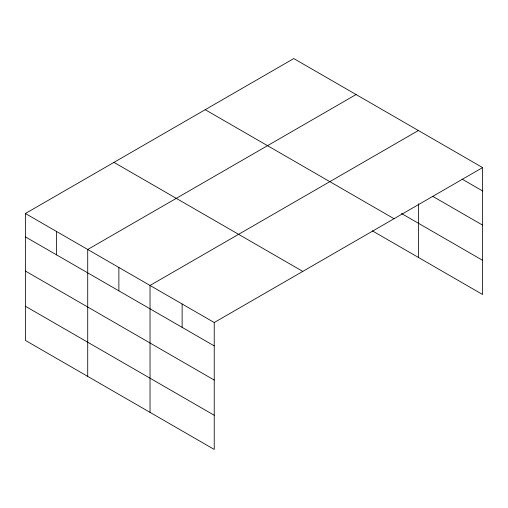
<?xml version="1.0" encoding="UTF-8"?>
<svg xmlns="http://www.w3.org/2000/svg" width="508" height="508" viewBox="0 0 508 508"><rect width="100%" height="100%" fill="white"/><g stroke="black" fill="none" stroke-linecap="round" stroke-linejoin="round"><path stroke-width="0.76" d="M482.6 167.589L293.77 58.566L25.4 213.506L25.4 340.411L214.23 449.434L214.23 322.529L482.6 167.589L482.6 294.494L372.339 230.835M356.083 94.545L87.713 249.485L87.713 376.39M418.395 130.518L150.031 285.458L150.031 412.369M462.109 179.127L482.6 190.957M432.74 196.342L482.6 225.127M401.466 213.481L482.6 260.325M205.207 109.696L394.037 218.719M113.963 162.376L302.793 271.399M25.4 213.506L214.23 322.529M25.4 236.88L214.23 345.897M25.4 271.043L214.23 380.067M25.4 306.248L214.23 415.271M418.395 203.702L418.395 257.429M182.131 303.994L182.131 327.368M118.872 267.475L118.872 290.843M56.559 231.496L56.559 254.87"/></g></svg>
